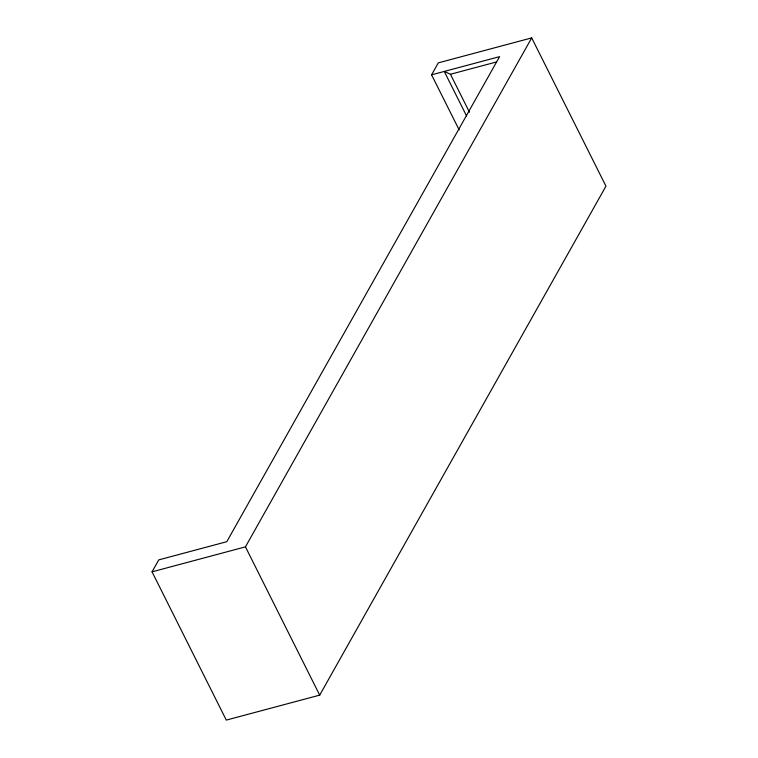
<?xml version="1.0" encoding="UTF-8"?>
<svg xmlns="http://www.w3.org/2000/svg" width="758" height="758" viewBox="0 0 758 758"><rect width="100%" height="100%" fill="white"/><g stroke="black" fill="none" stroke-linecap="round" stroke-linejoin="round"><path stroke-width="1.14" d="M431.577 74.824L438.295 62.867L531.709 37.9L605.955 186.165L319.705 695.133L226.291 720.1L152.045 571.835L158.773 559.878L226.794 541.695L499.598 56.642L431.577 74.824L459.149 129.883M152.045 571.835L245.45 546.859L531.709 37.9M466.54 115.898L444.264 71.432L450.451 74.265L496.537 61.948M450.451 74.265L469.477 112.26M245.45 546.859L319.705 695.133"/></g></svg>
